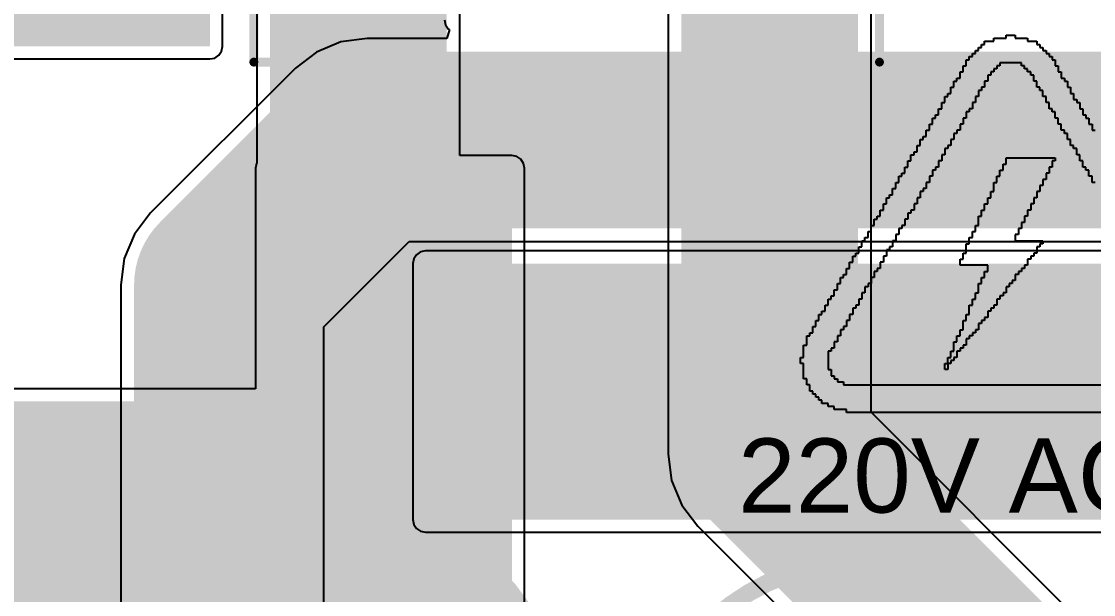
# Model space of a CAD drawing. Header units: millimetres. Extents: x -5 to 123, y 0 to 98.
# Drawn here: x 11.38 to 26.81, y 14.97 to 23.22 of the extents above; entities that cross this region are included whole.
import ezdxf

# ---------------------------------------------------------------- set-up
doc = ezdxf.new("R2010")
doc.units = ezdxf.units.MM
for name, color, linetype in [('BottomLayer', 5, 'Continuous'), ('BottomSolder', 6, 'Continuous'), ('MultiLayer', 9, 'Continuous'), ('PadHoleLayer', 156, 'Continuous'), ('TopLayer', 1, 'Continuous'), ('TopOverlay', 2, 'Continuous'), ('TopSolder', 216, 'Continuous'), ('ViaHoleLayer', 16, 'Continuous')]:
    doc.layers.add(name, color=color, linetype=linetype)
doc.styles.add('Arial', font='', dxfattribs={"height": 0.2})
doc.styles.get('Arial').set_extended_font_data('Arial')

# ---------------------------------------------------------------- blocks, each defined once
blk = doc.blocks.new('TH390R_29')
at = {"layer": 'BottomLayer'}
blk.add_hatch(color=5, dxfattribs=at).paths.add_polyline_path([(-7.4, 0.9), (-5.6, 0.9), (-5.6, -0.9), (-7.4, -0.9)])
h = blk.add_hatch(color=5, dxfattribs=at)
edge = h.paths.add_edge_path()
edge.add_arc((6.5, 0), 0.9, 0, 360)
at = {"layer": 'BottomSolder'}
blk.add_hatch(color=6, dxfattribs=at).paths.add_polyline_path([(-7.502, 1.002), (-5.498, 1.002), (-5.498, -1.002), (-7.502, -1.002)])
h = blk.add_hatch(color=6, dxfattribs=at)
edge = h.paths.add_edge_path()
edge.add_arc((6.5, 0), 1.002, 0, 360)
at = {"layer": 'MultiLayer'}
blk.add_hatch(color=9, dxfattribs=at).paths.add_polyline_path([(-7.4, 0.9), (-5.6, 0.9), (-5.6, -0.9), (-7.4, -0.9)])
h = blk.add_hatch(color=9, dxfattribs=at)
edge = h.paths.add_edge_path()
edge.add_arc((6.5, 0), 0.9, 0, 360)
at = {"layer": 'PadHoleLayer'}
h = blk.add_hatch(color=156, dxfattribs=at)
edge = h.paths.add_edge_path()
edge.add_arc((-6.5, 0), 0.46, 0, 360)
h = blk.add_hatch(color=156, dxfattribs=at)
edge = h.paths.add_edge_path()
edge.add_arc((6.5, 0), 0.46, 0, 360)
at = {"layer": 'TopLayer'}
blk.add_hatch(color=1, dxfattribs=at).paths.add_polyline_path([(-7.4, 0.9), (-5.6, 0.9), (-5.6, -0.9), (-7.4, -0.9)])
h = blk.add_hatch(color=1, dxfattribs=at)
edge = h.paths.add_edge_path()
edge.add_arc((6.5, 0), 0.9, 0, 360)
at = {"layer": 'TopSolder'}
blk.add_hatch(color=216, dxfattribs=at).paths.add_polyline_path([(-7.502, 1.002), (-5.498, 1.002), (-5.498, -1.002), (-7.502, -1.002)])
h = blk.add_hatch(color=216, dxfattribs=at)
edge = h.paths.add_edge_path()
edge.add_arc((6.5, 0), 1.002, 0, 360)
at = {"layer": 'TopOverlay', "const_width": 0.127}
for points in [[(-4.5, 1.75), (4.5, 1.75)], [(-4.5, -1.75), (-4.5, 1.75)], [(4.5, -1.75), (4.5, 1.75)], [(-4.5, -1.75), (4.5, -1.75)]]:
    blk.add_lwpolyline(points, dxfattribs=at)
at = {"layer": 'TopOverlay', "const_width": 0.0635}
for points in [[(-4.532, 1.75, 1), (-4.468, 1.75, 1)], [(-4.532, 1.75, 1), (-4.468, 1.75, 1)], [(4.468, 1.75, 1), (4.532, 1.75, 1)], [(4.468, 1.75, 1), (4.532, 1.75, 1)], [(-4.532, -1.75, 1), (-4.468, -1.75, 1)], [(-4.532, -1.75, 1), (-4.468, -1.75, 1)], [(4.468, -1.75, 1), (4.532, -1.75, 1)], [(4.468, -1.75, 1), (4.532, -1.75, 1)]]:
    blk.add_lwpolyline(points, format="xyb", close=True, dxfattribs=at)

msp = doc.modelspace()

# ---------------------------------------------------------------- hatches: boundary and pattern name
at = {"layer": 'BottomLayer'}
msp.add_hatch(color=5, dxfattribs=at).paths.add_polyline_path([(33.466, 19.736), (17.196, 19.736), (17.196, 16.053), (33.466, 16.053)])
h = msp.add_hatch(color=5, dxfattribs=at)
edge = h.paths.add_edge_path()
edge.add_arc((17.856, 19.162), 0.3, 0, 360)
h = msp.add_hatch(color=5, dxfattribs=at)
edge = h.paths.add_edge_path()
edge.add_arc((17.856, 17.912), 0.3, 0, 360)
h = msp.add_hatch(color=5, dxfattribs=at)
edge = h.paths.add_edge_path()
edge.add_arc((17.856, 16.662), 0.3, 0, 360)
at = {"layer": 'BottomSolder'}
h = msp.add_hatch(color=6, dxfattribs=at)
edge = h.paths.add_edge_path()
edge.add_arc((17.856, 19.162), 0.402, 0, 360)
h = msp.add_hatch(color=6, dxfattribs=at)
edge = h.paths.add_edge_path()
edge.add_arc((17.856, 17.912), 0.402, 0, 360)
h = msp.add_hatch(color=6, dxfattribs=at)
edge = h.paths.add_edge_path()
edge.add_arc((17.856, 16.662), 0.402, 0, 360)
at = {"layer": 'TopLayer'}
for points in [[(14.097, 26.467), (7.874, 26.467), (7.874, 22.86), (14.097, 22.86)], [(14.935, 21.107), (14.935, 14.072), (18.44, 14.072), (18.44, 21.107)], [(18.237, 17.755), (1.797, 17.755), (1.797, 14.046), (18.237, 14.046)]]:
    msp.add_hatch(color=1, dxfattribs=at).paths.add_polyline_path(points)
h = msp.add_hatch(color=1, dxfattribs=at)
edge = h.paths.add_edge_path()
edge.add_arc((17.856, 19.162), 0.3, 0, 360)
h = msp.add_hatch(color=1, dxfattribs=at)
edge = h.paths.add_edge_path()
edge.add_arc((17.856, 17.912), 0.3, 0, 360)
h = msp.add_hatch(color=1, dxfattribs=at)
edge = h.paths.add_edge_path()
edge.add_arc((17.856, 16.662), 0.3, 0, 360)
at = {"layer": 'TopSolder'}
h = msp.add_hatch(color=216, dxfattribs=at)
edge = h.paths.add_edge_path()
edge.add_arc((17.856, 19.162), 0.402, 0, 360)
h = msp.add_hatch(color=216, dxfattribs=at)
edge = h.paths.add_edge_path()
edge.add_arc((17.856, 17.912), 0.402, 0, 360)
h = msp.add_hatch(color=216, dxfattribs=at)
edge = h.paths.add_edge_path()
edge.add_arc((17.856, 16.662), 0.402, 0, 360)
at = {"layer": 'ViaHoleLayer'}
h = msp.add_hatch(color=16, dxfattribs=at)
edge = h.paths.add_edge_path()
edge.add_arc((17.856, 19.162), 0.15, 0, 360)
h = msp.add_hatch(color=16, dxfattribs=at)
edge = h.paths.add_edge_path()
edge.add_arc((17.856, 17.912), 0.15, 0, 360)
h = msp.add_hatch(color=16, dxfattribs=at)
edge = h.paths.add_edge_path()
edge.add_arc((17.856, 16.662), 0.15, 0, 360)

# ---------------------------------------------------------------- linework, layer by layer
at = {"layer": 'BottomLayer'}
for p, q in [((17.472, 23.241), (17.486, 23.172)), ((17.486, 23.172), (17.525, 23.113)), ((17.542, 23.101), (17.504, 22.974)), ((17.525, 23.113), (17.542, 23.101)), ((15.98, 22.924), (15.627, 22.778)), ((16.358, 22.974), (15.98, 22.924)), ((17.504, 22.974), (16.358, 22.974)), ((15.627, 22.778), (15.325, 22.546)), ((15.325, 22.546), (13.242, 20.464)), ((13.242, 20.464), (13.01, 20.161)), ((13.01, 20.161), (12.864, 19.809)), ((15.735, 18.826), (16.962, 20.054)), ((16.962, 20.054), (41.582, 20.054)), ((17.126, 19.903), (17.068, 19.864)), ((17.196, 19.917), (17.126, 19.903)), ((33.466, 19.917), (17.196, 19.917)), ((12.864, 19.809), (12.815, 19.431)), ((17.028, 19.805), (17.015, 19.736)), ((17.068, 19.864), (17.028, 19.805)), ((17.015, 19.736), (17.015, 16.053)), ((12.815, 19.431), (12.815, 10.163)), ((15.735, 10.12), (15.735, 18.826)), ((17.015, 16.053), (17.028, 15.983)), ((17.028, 15.983), (17.068, 15.925)), ((17.068, 15.925), (17.126, 15.885)), ((17.126, 15.885), (17.196, 15.872)), ((17.196, 15.872), (27.439, 15.872))]:
    msp.add_line(p, q, dxfattribs=at)
at = {"layer": 'BottomLayer', "const_width": 2.54}
for points in [[(14.275, 19.431), (16.358, 21.514)], [(16.358, 21.514), (42.187, 21.514)], [(14.275, 4.573), (14.275, 19.431)]]:
    msp.add_lwpolyline(points, dxfattribs=at)
at = {"layer": 'BottomLayer', "const_width": 1.27}
for points in [[(15.723, 21.514, 1), (16.993, 21.514, 1)], [(15.723, 21.514, 1), (16.993, 21.514, 1)], [(13.64, 19.431, 1), (14.91, 19.431, 1)], [(13.64, 19.431, 1), (14.91, 19.431, 1)]]:
    msp.add_lwpolyline(points, format="xyb", close=True, dxfattribs=at)
at = {"layer": 'TopLayer'}
for p, q in [((20.689, 35.303), (20.689, 16.993)), ((23.609, 17.597), (23.609, 35.303)), ((14.77, 29.037), (14.77, 21.181)), ((17.691, 21.289), (17.691, 27.41)), ((14.278, 22.86), (14.278, 26.467)), ((14.264, 22.791), (14.278, 22.86)), ((7.874, 22.679), (14.097, 22.679)), ((14.097, 22.679), (14.166, 22.693)), ((14.166, 22.693), (14.225, 22.732)), ((14.225, 22.732), (14.264, 22.791)), ((18.44, 21.289), (17.691, 21.289)), ((18.51, 21.275), (18.44, 21.289)), ((14.768, 21.177), (14.754, 21.107)), ((14.77, 21.181), (14.768, 21.177)), ((18.569, 21.236), (18.51, 21.275)), ((18.608, 21.177), (18.569, 21.236)), ((18.622, 21.107), (18.608, 21.177)), ((14.754, 21.107), (14.754, 17.936)), ((18.622, 14.072), (18.622, 21.107)), ((14.754, 17.936), (1.797, 17.936)), ((29.602, 11.605), (23.609, 17.597)), ((20.689, 16.993), (20.738, 16.615)), ((20.738, 16.615), (20.884, 16.262)), ((20.884, 16.262), (21.116, 15.96)), ((21.116, 15.96), (27.521, 9.555))]:
    msp.add_line(p, q, dxfattribs=at)
at = {"layer": 'TopLayer', "const_width": 2.54}
for points in [[(22.149, 16.993), (22.149, 35.303)], [(16.231, 16.637), (16.231, 29.642)], [(22.149, 16.993), (28.981, 10.16)]]:
    msp.add_lwpolyline(points, dxfattribs=at)
at = {"layer": 'TopLayer', "const_width": 1.27}
for points in [[(21.514, 16.993, 1), (22.784, 16.993, 1)], [(21.514, 16.993, 1), (22.784, 16.993, 1)], [(15.596, 16.637, 1), (16.866, 16.637, 1)]]:
    msp.add_lwpolyline(points, format="xyb", close=True, dxfattribs=at)
at = {"layer": 'TopOverlay'}
for p, q in [((25.55, 22.978), (25.55, 23.022)), ((25.55, 23.022), (25.682, 23.022)), ((25.682, 23.022), (25.682, 22.978)), ((25.152, 22.801), (25.152, 22.845)), ((25.152, 22.845), (25.197, 22.845)), ((25.197, 22.845), (25.197, 22.889)), ((25.197, 22.889), (25.241, 22.889)), ((25.241, 22.889), (25.241, 22.934)), ((25.241, 22.934), (25.373, 22.934)), ((25.373, 22.934), (25.373, 22.978)), ((25.373, 22.978), (25.55, 22.978)), ((25.682, 22.978), (25.859, 22.978)), ((25.859, 22.978), (25.859, 22.934)), ((25.859, 22.934), (25.991, 22.934)), ((25.991, 22.934), (25.991, 22.889)), ((25.991, 22.889), (26.035, 22.889)), ((26.035, 22.889), (26.035, 22.845)), ((26.035, 22.845), (26.079, 22.845)), ((26.079, 22.845), (26.079, 22.801)), ((25.02, 22.669), (25.02, 22.713)), ((25.02, 22.713), (25.064, 22.713)), ((25.064, 22.713), (25.064, 22.757)), ((25.064, 22.757), (25.108, 22.757)), ((25.108, 22.757), (25.108, 22.801)), ((25.108, 22.801), (25.152, 22.801)), ((26.079, 22.801), (26.124, 22.801)), ((26.124, 22.801), (26.124, 22.757)), ((26.124, 22.757), (26.168, 22.757)), ((26.168, 22.757), (26.168, 22.713)), ((26.168, 22.713), (26.212, 22.713)), ((26.212, 22.713), (26.212, 22.669)), ((24.932, 22.492), (24.932, 22.58)), ((24.932, 22.58), (24.976, 22.58)), ((24.976, 22.58), (24.976, 22.669)), ((24.976, 22.669), (25.02, 22.669)), ((25.417, 22.536), (25.373, 22.536)), ((25.373, 22.536), (25.373, 22.492)), ((25.461, 22.58), (25.417, 22.58)), ((25.417, 22.58), (25.417, 22.536)), ((25.77, 22.625), (25.461, 22.625)), ((25.461, 22.625), (25.461, 22.58)), ((25.77, 22.58), (25.77, 22.625)), ((25.815, 22.58), (25.77, 22.58)), ((25.815, 22.536), (25.815, 22.58)), ((25.859, 22.536), (25.815, 22.536)), ((25.859, 22.492), (25.859, 22.536)), ((26.212, 22.669), (26.256, 22.669)), ((26.256, 22.669), (26.256, 22.58)), ((26.256, 22.58), (26.3, 22.58)), ((26.3, 22.58), (26.3, 22.492)), ((24.843, 22.36), (24.843, 22.404)), ((24.843, 22.404), (24.888, 22.404)), ((24.888, 22.404), (24.888, 22.492)), ((24.888, 22.492), (24.932, 22.492)), ((25.329, 22.448), (25.285, 22.448)), ((25.285, 22.448), (25.285, 22.36)), ((25.373, 22.492), (25.329, 22.492)), ((25.329, 22.492), (25.329, 22.448)), ((25.903, 22.492), (25.859, 22.492)), ((25.903, 22.448), (25.903, 22.492)), ((25.947, 22.448), (25.903, 22.448)), ((25.947, 22.36), (25.947, 22.448)), ((26.3, 22.492), (26.344, 22.492)), ((26.344, 22.492), (26.344, 22.404)), ((26.344, 22.404), (26.388, 22.404)), ((26.388, 22.404), (26.388, 22.36)), ((24.755, 22.183), (24.755, 22.272)), ((24.755, 22.272), (24.799, 22.272)), ((24.799, 22.272), (24.799, 22.36)), ((24.799, 22.36), (24.843, 22.36)), ((25.197, 22.227), (25.152, 22.227)), ((25.152, 22.227), (25.152, 22.139)), ((25.241, 22.272), (25.197, 22.272)), ((25.197, 22.272), (25.197, 22.227)), ((25.285, 22.36), (25.241, 22.36)), ((25.241, 22.36), (25.241, 22.272)), ((25.991, 22.36), (25.947, 22.36)), ((25.991, 22.272), (25.991, 22.36)), ((26.035, 22.272), (25.991, 22.272)), ((26.035, 22.227), (26.035, 22.272)), ((26.079, 22.227), (26.035, 22.227)), ((26.079, 22.139), (26.079, 22.227)), ((26.388, 22.36), (26.432, 22.36)), ((26.432, 22.36), (26.432, 22.272)), ((26.432, 22.272), (26.477, 22.272)), ((26.477, 22.272), (26.477, 22.183)), ((24.667, 22.051), (24.667, 22.139)), ((24.667, 22.139), (24.711, 22.139)), ((24.711, 22.139), (24.711, 22.183)), ((24.711, 22.183), (24.755, 22.183)), ((25.152, 22.139), (25.108, 22.139)), ((25.108, 22.139), (25.108, 22.051)), ((26.124, 22.139), (26.079, 22.139)), ((26.124, 22.051), (26.124, 22.139)), ((26.477, 22.183), (26.521, 22.183)), ((26.521, 22.183), (26.521, 22.095)), ((26.521, 22.095), (26.565, 22.095)), ((26.565, 22.095), (26.565, 22.051)), ((24.579, 21.874), (24.579, 21.963)), ((24.579, 21.963), (24.623, 21.963)), ((24.623, 21.963), (24.623, 22.051)), ((24.623, 22.051), (24.667, 22.051)), ((25.02, 21.918), (24.976, 21.918)), ((24.976, 21.918), (24.976, 21.83)), ((25.064, 21.963), (25.02, 21.963)), ((25.02, 21.963), (25.02, 21.918)), ((25.108, 22.051), (25.064, 22.051)), ((25.064, 22.051), (25.064, 21.963)), ((26.168, 22.051), (26.124, 22.051)), ((26.168, 21.963), (26.168, 22.051)), ((26.212, 21.963), (26.168, 21.963)), ((26.212, 21.918), (26.212, 21.963)), ((26.256, 21.918), (26.212, 21.918)), ((26.256, 21.83), (26.256, 21.918)), ((26.565, 22.051), (26.609, 22.051)), ((26.609, 22.051), (26.609, 21.963)), ((26.609, 21.963), (26.653, 21.963)), ((26.653, 21.963), (26.653, 21.874)), ((24.49, 21.742), (24.49, 21.83)), ((24.49, 21.83), (24.534, 21.83)), ((24.534, 21.83), (24.534, 21.874)), ((24.534, 21.874), (24.579, 21.874)), ((24.976, 21.83), (24.932, 21.83)), ((24.932, 21.83), (24.932, 21.742)), ((26.3, 21.83), (26.256, 21.83)), ((26.3, 21.742), (26.3, 21.83)), ((26.653, 21.874), (26.697, 21.874)), ((26.697, 21.874), (26.697, 21.83)), ((26.697, 21.83), (26.741, 21.83)), ((26.741, 21.83), (26.741, 21.742)), ((24.402, 21.565), (24.402, 21.654)), ((24.402, 21.654), (24.446, 21.654)), ((24.446, 21.654), (24.446, 21.742)), ((24.446, 21.742), (24.49, 21.742)), ((24.843, 21.609), (24.799, 21.609)), ((24.799, 21.609), (24.799, 21.521)), ((24.888, 21.654), (24.843, 21.654)), ((24.843, 21.654), (24.843, 21.609)), ((24.932, 21.742), (24.888, 21.742)), ((24.888, 21.742), (24.888, 21.654)), ((26.344, 21.742), (26.3, 21.742)), ((26.344, 21.654), (26.344, 21.742)), ((26.388, 21.654), (26.344, 21.654)), ((26.388, 21.609), (26.388, 21.654)), ((26.432, 21.609), (26.388, 21.609)), ((26.432, 21.521), (26.432, 21.609)), ((26.741, 21.742), (26.786, 21.742)), ((26.786, 21.742), (26.786, 21.654)), ((26.786, 21.654), (26.83, 21.654)), ((24.314, 21.433), (24.314, 21.521)), ((24.314, 21.521), (24.358, 21.521)), ((24.358, 21.521), (24.358, 21.565)), ((24.358, 21.565), (24.402, 21.565)), ((24.799, 21.521), (24.755, 21.521)), ((24.755, 21.521), (24.755, 21.433)), ((26.477, 21.521), (26.432, 21.521)), ((26.477, 21.433), (26.477, 21.521)), ((24.181, 21.212), (24.181, 21.3)), ((24.181, 21.3), (24.226, 21.3)), ((24.226, 21.3), (24.226, 21.345)), ((24.226, 21.345), (24.27, 21.345)), ((24.27, 21.345), (24.27, 21.433)), ((24.27, 21.433), (24.314, 21.433)), ((24.667, 21.3), (24.623, 21.3)), ((24.623, 21.3), (24.623, 21.212)), ((24.711, 21.389), (24.667, 21.389)), ((24.667, 21.389), (24.667, 21.3)), ((24.755, 21.433), (24.711, 21.433)), ((24.711, 21.433), (24.711, 21.389)), ((26.521, 21.433), (26.477, 21.433)), ((26.521, 21.389), (26.521, 21.433)), ((26.565, 21.389), (26.521, 21.389)), ((26.565, 21.3), (26.565, 21.389)), ((26.609, 21.3), (26.565, 21.3)), ((26.609, 21.212), (26.609, 21.3)), ((24.137, 21.124), (24.137, 21.212)), ((24.137, 21.212), (24.181, 21.212)), ((24.623, 21.212), (24.579, 21.212)), ((24.579, 21.212), (24.579, 21.124)), ((25.506, 21.08), (25.506, 21.168)), ((25.506, 21.168), (25.55, 21.168)), ((25.55, 21.168), (25.55, 21.256)), ((25.55, 21.256), (26.256, 21.256)), ((26.256, 21.212), (26.212, 21.212)), ((26.212, 21.212), (26.212, 21.124)), ((26.256, 21.256), (26.256, 21.212)), ((26.653, 21.212), (26.609, 21.212)), ((26.653, 21.124), (26.653, 21.212)), ((24.005, 20.903), (24.005, 20.991)), ((24.005, 20.991), (24.049, 20.991)), ((24.049, 20.991), (24.049, 21.036)), ((24.049, 21.036), (24.093, 21.036)), ((24.093, 21.036), (24.093, 21.124)), ((24.093, 21.124), (24.137, 21.124)), ((24.49, 20.991), (24.446, 20.991)), ((24.446, 20.991), (24.446, 20.903)), ((24.534, 21.08), (24.49, 21.08)), ((24.49, 21.08), (24.49, 20.991)), ((24.579, 21.124), (24.534, 21.124)), ((24.534, 21.124), (24.534, 21.08)), ((25.417, 20.903), (25.417, 20.991)), ((25.417, 20.991), (25.461, 20.991)), ((25.461, 20.991), (25.461, 21.08)), ((25.461, 21.08), (25.506, 21.08)), ((26.168, 21.036), (26.124, 21.036)), ((26.124, 21.036), (26.124, 20.947)), ((26.212, 21.124), (26.168, 21.124)), ((26.168, 21.124), (26.168, 21.036)), ((26.697, 21.124), (26.653, 21.124)), ((26.697, 21.08), (26.697, 21.124)), ((26.741, 21.08), (26.697, 21.08)), ((26.741, 20.991), (26.741, 21.08)), ((26.786, 20.991), (26.741, 20.991)), ((26.786, 20.903), (26.786, 20.991)), ((23.961, 20.815), (23.961, 20.903)), ((23.961, 20.903), (24.005, 20.903)), ((24.446, 20.903), (24.402, 20.903)), ((24.402, 20.903), (24.402, 20.815)), ((25.373, 20.771), (25.373, 20.903)), ((25.373, 20.903), (25.417, 20.903)), ((26.079, 20.859), (26.035, 20.859)), ((26.035, 20.859), (26.035, 20.771)), ((26.124, 20.947), (26.079, 20.947)), ((26.079, 20.947), (26.079, 20.859)), ((26.83, 20.903), (26.786, 20.903)), ((23.828, 20.594), (23.828, 20.682)), ((23.828, 20.682), (23.872, 20.682)), ((23.872, 20.682), (23.872, 20.727)), ((23.872, 20.727), (23.917, 20.727)), ((23.917, 20.727), (23.917, 20.815)), ((23.917, 20.815), (23.961, 20.815)), ((24.314, 20.682), (24.27, 20.682)), ((24.27, 20.682), (24.27, 20.594)), ((24.358, 20.771), (24.314, 20.771)), ((24.314, 20.771), (24.314, 20.682)), ((24.402, 20.815), (24.358, 20.815)), ((24.358, 20.815), (24.358, 20.771)), ((25.285, 20.594), (25.285, 20.682)), ((25.285, 20.682), (25.329, 20.682)), ((25.329, 20.682), (25.329, 20.771)), ((25.329, 20.771), (25.373, 20.771)), ((25.991, 20.682), (25.947, 20.682)), ((25.947, 20.682), (25.947, 20.594)), ((26.035, 20.771), (25.991, 20.771)), ((25.991, 20.771), (25.991, 20.682)), ((23.784, 20.506), (23.784, 20.594)), ((23.784, 20.594), (23.828, 20.594)), ((24.27, 20.594), (24.226, 20.594)), ((24.226, 20.594), (24.226, 20.506)), ((25.241, 20.506), (25.241, 20.594)), ((25.241, 20.594), (25.285, 20.594)), ((25.947, 20.594), (25.903, 20.594)), ((25.903, 20.594), (25.903, 20.506)), ((23.652, 20.285), (23.652, 20.374)), ((23.652, 20.374), (23.696, 20.374)), ((23.696, 20.374), (23.696, 20.418)), ((23.696, 20.418), (23.74, 20.418)), ((23.74, 20.418), (23.74, 20.506)), ((23.74, 20.506), (23.784, 20.506)), ((24.137, 20.374), (24.093, 20.374)), ((24.093, 20.374), (24.093, 20.285)), ((24.181, 20.462), (24.137, 20.462)), ((24.137, 20.462), (24.137, 20.374)), ((24.226, 20.506), (24.181, 20.506)), ((24.181, 20.506), (24.181, 20.462)), ((25.152, 20.285), (25.152, 20.418)), ((25.152, 20.418), (25.197, 20.418)), ((25.197, 20.418), (25.197, 20.506)), ((25.197, 20.506), (25.241, 20.506)), ((25.859, 20.418), (25.815, 20.418)), ((25.815, 20.418), (25.815, 20.329)), ((25.903, 20.506), (25.859, 20.506)), ((25.859, 20.506), (25.859, 20.418)), ((23.608, 20.197), (23.608, 20.285)), ((23.608, 20.285), (23.652, 20.285)), ((24.049, 20.241), (24.005, 20.241)), ((24.005, 20.241), (24.005, 20.153)), ((24.093, 20.285), (24.049, 20.285)), ((24.049, 20.285), (24.049, 20.241)), ((25.108, 20.197), (25.108, 20.285)), ((25.108, 20.285), (25.152, 20.285)), ((25.77, 20.241), (25.726, 20.241)), ((25.726, 20.241), (25.726, 20.153)), ((25.815, 20.329), (25.77, 20.329)), ((25.77, 20.329), (25.77, 20.241)), ((23.475, 19.976), (23.475, 20.065)), ((23.475, 20.065), (23.519, 20.065)), ((23.519, 20.065), (23.519, 20.109)), ((23.519, 20.109), (23.563, 20.109)), ((23.563, 20.109), (23.563, 20.197)), ((23.563, 20.197), (23.608, 20.197)), ((23.961, 20.065), (23.917, 20.065)), ((23.917, 20.065), (23.917, 19.976)), ((24.005, 20.153), (23.961, 20.153)), ((23.961, 20.153), (23.961, 20.065)), ((25.02, 20.02), (25.02, 20.109)), ((25.02, 20.109), (25.064, 20.109)), ((25.064, 20.109), (25.064, 20.197)), ((25.064, 20.197), (25.108, 20.197)), ((25.726, 20.153), (25.682, 20.153)), ((25.682, 20.153), (25.682, 20.065)), ((25.682, 20.065), (26.079, 20.065)), ((26.079, 20.065), (26.079, 20.02)), ((23.431, 19.888), (23.431, 19.976)), ((23.431, 19.976), (23.475, 19.976)), ((23.872, 19.932), (23.828, 19.932)), ((23.828, 19.932), (23.828, 19.844)), ((23.917, 19.976), (23.872, 19.976)), ((23.872, 19.976), (23.872, 19.932)), ((24.976, 19.888), (24.976, 20.02)), ((24.976, 20.02), (25.02, 20.02)), ((26.035, 19.976), (25.991, 19.976)), ((25.991, 19.976), (25.991, 19.888)), ((26.079, 20.02), (26.035, 20.02)), ((26.035, 20.02), (26.035, 19.976)), ((23.299, 19.667), (23.299, 19.756)), ((23.299, 19.756), (23.343, 19.756)), ((23.343, 19.756), (23.343, 19.844)), ((23.343, 19.844), (23.387, 19.844)), ((23.387, 19.844), (23.387, 19.888)), ((23.387, 19.888), (23.431, 19.888)), ((23.784, 19.756), (23.74, 19.756)), ((23.74, 19.756), (23.74, 19.667)), ((23.828, 19.844), (23.784, 19.844)), ((23.784, 19.844), (23.784, 19.756)), ((24.888, 19.711), (24.888, 19.8)), ((24.888, 19.8), (24.932, 19.8)), ((24.932, 19.8), (24.932, 19.888)), ((24.932, 19.888), (24.976, 19.888)), ((25.903, 19.8), (25.859, 19.8)), ((25.859, 19.8), (25.859, 19.711)), ((25.947, 19.844), (25.903, 19.844)), ((25.903, 19.844), (25.903, 19.8)), ((25.991, 19.888), (25.947, 19.888)), ((25.947, 19.888), (25.947, 19.844)), ((23.254, 19.579), (23.254, 19.667)), ((23.254, 19.667), (23.299, 19.667)), ((23.696, 19.623), (23.652, 19.623)), ((23.652, 19.623), (23.652, 19.535)), ((23.74, 19.667), (23.696, 19.667)), ((23.696, 19.667), (23.696, 19.623)), ((25.285, 19.711), (24.888, 19.711)), ((25.241, 19.535), (25.241, 19.623)), ((25.241, 19.623), (25.285, 19.623)), ((25.285, 19.623), (25.285, 19.711)), ((25.77, 19.623), (25.726, 19.623)), ((25.726, 19.623), (25.726, 19.579)), ((25.815, 19.667), (25.77, 19.667)), ((25.77, 19.667), (25.77, 19.623)), ((25.859, 19.711), (25.815, 19.711)), ((25.815, 19.711), (25.815, 19.667)), ((23.122, 19.358), (23.122, 19.447)), ((23.122, 19.447), (23.166, 19.447)), ((23.166, 19.447), (23.166, 19.535)), ((23.166, 19.535), (23.21, 19.535)), ((23.21, 19.535), (23.21, 19.579)), ((23.21, 19.579), (23.254, 19.579)), ((23.608, 19.447), (23.563, 19.447)), ((23.563, 19.447), (23.563, 19.402)), ((23.652, 19.535), (23.608, 19.535)), ((23.608, 19.535), (23.608, 19.447)), ((25.152, 19.314), (25.152, 19.447)), ((25.152, 19.447), (25.197, 19.447)), ((25.197, 19.447), (25.197, 19.535)), ((25.197, 19.535), (25.241, 19.535)), ((25.638, 19.447), (25.594, 19.447)), ((25.594, 19.447), (25.594, 19.402)), ((25.682, 19.491), (25.638, 19.491)), ((25.638, 19.491), (25.638, 19.447)), ((25.726, 19.579), (25.682, 19.579)), ((25.682, 19.579), (25.682, 19.491)), ((23.078, 19.27), (23.078, 19.358)), ((23.078, 19.358), (23.122, 19.358)), ((23.519, 19.314), (23.475, 19.314)), ((23.475, 19.314), (23.475, 19.226)), ((23.563, 19.402), (23.519, 19.402)), ((23.519, 19.402), (23.519, 19.314)), ((25.108, 19.226), (25.108, 19.314)), ((25.108, 19.314), (25.152, 19.314)), ((25.55, 19.314), (25.506, 19.314)), ((25.506, 19.314), (25.506, 19.27)), ((25.594, 19.402), (25.55, 19.402)), ((25.55, 19.402), (25.55, 19.314)), ((22.945, 19.049), (22.945, 19.138)), ((22.945, 19.138), (22.99, 19.138)), ((22.99, 19.138), (22.99, 19.226)), ((22.99, 19.226), (23.034, 19.226)), ((23.034, 19.226), (23.034, 19.27)), ((23.034, 19.27), (23.078, 19.27)), ((23.431, 19.138), (23.387, 19.138)), ((23.387, 19.138), (23.387, 19.093)), ((23.475, 19.226), (23.431, 19.226)), ((23.431, 19.226), (23.431, 19.138)), ((25.02, 19.005), (25.02, 19.138)), ((25.02, 19.138), (25.064, 19.138)), ((25.064, 19.138), (25.064, 19.226)), ((25.064, 19.226), (25.108, 19.226)), ((25.417, 19.138), (25.373, 19.138)), ((25.373, 19.138), (25.373, 19.093)), ((25.461, 19.226), (25.417, 19.226)), ((25.417, 19.226), (25.417, 19.138)), ((25.506, 19.27), (25.461, 19.27)), ((25.461, 19.27), (25.461, 19.226)), ((22.857, 18.917), (22.857, 19.005)), ((22.857, 19.005), (22.901, 19.005)), ((22.901, 19.005), (22.901, 19.049)), ((22.901, 19.049), (22.945, 19.049)), ((23.343, 19.005), (23.299, 19.005)), ((23.299, 19.005), (23.299, 18.917)), ((23.387, 19.093), (23.343, 19.093)), ((23.343, 19.093), (23.343, 19.005)), ((24.976, 18.917), (24.976, 19.005)), ((24.976, 19.005), (25.02, 19.005)), ((25.329, 19.049), (25.285, 19.049)), ((25.285, 19.049), (25.285, 18.961)), ((25.373, 19.093), (25.329, 19.093)), ((25.329, 19.093), (25.329, 19.049)), ((22.769, 18.74), (22.769, 18.829)), ((22.769, 18.829), (22.813, 18.829)), ((22.813, 18.829), (22.813, 18.917)), ((22.813, 18.917), (22.857, 18.917)), ((23.254, 18.829), (23.21, 18.829)), ((23.21, 18.829), (23.21, 18.784)), ((23.299, 18.917), (23.254, 18.917)), ((23.254, 18.917), (23.254, 18.829)), ((24.932, 18.784), (24.932, 18.917)), ((24.932, 18.917), (24.976, 18.917)), ((25.197, 18.873), (25.152, 18.873)), ((25.152, 18.873), (25.152, 18.784)), ((25.241, 18.917), (25.197, 18.917)), ((25.197, 18.917), (25.197, 18.873)), ((25.285, 18.961), (25.241, 18.961)), ((25.241, 18.961), (25.241, 18.917)), ((22.681, 18.564), (22.681, 18.696)), ((22.681, 18.696), (22.725, 18.696)), ((22.725, 18.696), (22.725, 18.74)), ((22.725, 18.74), (22.769, 18.74)), ((23.166, 18.696), (23.122, 18.696)), ((23.122, 18.696), (23.122, 18.608)), ((23.21, 18.784), (23.166, 18.784)), ((23.166, 18.784), (23.166, 18.696)), ((24.843, 18.608), (24.843, 18.696)), ((24.843, 18.696), (24.888, 18.696)), ((24.888, 18.696), (24.888, 18.784)), ((24.888, 18.784), (24.932, 18.784)), ((25.064, 18.696), (25.02, 18.696)), ((25.02, 18.696), (25.02, 18.652)), ((25.108, 18.74), (25.064, 18.74)), ((25.064, 18.74), (25.064, 18.696)), ((25.108, 18.784), (25.108, 18.74)), ((25.152, 18.784), (25.108, 18.784)), ((22.636, 18.387), (22.636, 18.564)), ((22.636, 18.564), (22.681, 18.564)), ((23.078, 18.52), (23.034, 18.52)), ((23.034, 18.52), (23.034, 18.476)), ((23.122, 18.608), (23.078, 18.608)), ((23.078, 18.608), (23.078, 18.52)), ((24.799, 18.476), (24.799, 18.608)), ((24.799, 18.608), (24.843, 18.608)), ((24.932, 18.52), (24.888, 18.52)), ((24.888, 18.52), (24.888, 18.476)), ((24.976, 18.564), (24.932, 18.564)), ((24.932, 18.564), (24.932, 18.52)), ((25.02, 18.652), (24.976, 18.652)), ((24.976, 18.652), (24.976, 18.564)), ((22.592, 18.299), (22.592, 18.387)), ((22.592, 18.387), (22.636, 18.387)), ((23.034, 18.476), (22.99, 18.476)), ((22.99, 18.476), (22.99, 18.211)), ((24.711, 18.299), (24.711, 18.387)), ((24.711, 18.387), (24.755, 18.387)), ((24.755, 18.387), (24.755, 18.476)), ((24.755, 18.476), (24.799, 18.476)), ((24.843, 18.387), (24.799, 18.387)), ((24.799, 18.387), (24.799, 18.343)), ((24.888, 18.476), (24.843, 18.476)), ((24.843, 18.476), (24.843, 18.387)), ((22.636, 18.299), (22.592, 18.299)), ((22.636, 18.078), (22.636, 18.299)), ((22.99, 18.211), (23.034, 18.211)), ((23.034, 18.211), (23.034, 18.122)), ((24.667, 18.211), (24.667, 18.299)), ((24.667, 18.299), (24.711, 18.299)), ((24.711, 18.211), (24.667, 18.211)), ((24.711, 18.299), (24.711, 18.211)), ((24.755, 18.299), (24.711, 18.299)), ((24.799, 18.343), (24.755, 18.343)), ((24.755, 18.343), (24.755, 18.299)), ((22.681, 18.078), (22.636, 18.078)), ((22.681, 17.99), (22.681, 18.078)), ((23.034, 18.122), (23.078, 18.122)), ((23.078, 18.122), (23.078, 18.078)), ((23.078, 18.078), (23.122, 18.078)), ((23.122, 18.078), (23.122, 18.034)), ((22.725, 17.99), (22.681, 17.99)), ((22.725, 17.902), (22.725, 17.99)), ((22.769, 17.902), (22.725, 17.902)), ((22.769, 17.858), (22.769, 17.902)), ((23.122, 18.034), (23.21, 18.034)), ((23.21, 18.034), (23.21, 17.99)), ((23.21, 17.99), (28.022, 17.99)), ((22.813, 17.858), (22.769, 17.858)), ((22.813, 17.813), (22.813, 17.858)), ((22.857, 17.813), (22.813, 17.813)), ((22.857, 17.769), (22.857, 17.813)), ((22.901, 17.769), (22.857, 17.769)), ((22.901, 17.725), (22.901, 17.769)), ((22.99, 17.725), (22.901, 17.725)), ((22.99, 17.681), (22.99, 17.725)), ((23.078, 17.681), (22.99, 17.681)), ((23.078, 17.637), (23.078, 17.681)), ((23.254, 17.637), (23.078, 17.637)), ((23.254, 17.593), (23.254, 17.637)), ((27.977, 17.593), (23.254, 17.593))]:
    msp.add_line(p, q, dxfattribs=at)
at = {"layer": 'TopOverlay', "const_width": 0.254}
msp.add_lwpolyline([(19.114, 13.03, 1), (12.788, 13.03, 1)], format="xyb", close=True, dxfattribs=at)
msp.add_lwpolyline([(20.302, 12.177, -1.030643), (26.626, 12.192)], format="xyb", dxfattribs=at)

# ---------------------------------------------------------------- block references
msp.add_blockref('TH390R_29', (19.228, 24.384))

# ---------------------------------------------------------------- texts
at = {"layer": 'TopOverlay', "style": 'Arial'}
msp.add_text('220V AC', height=1.0668, dxfattribs=at).set_placement((21.693, 16.154))

doc.saveas('drawing.dxf')
